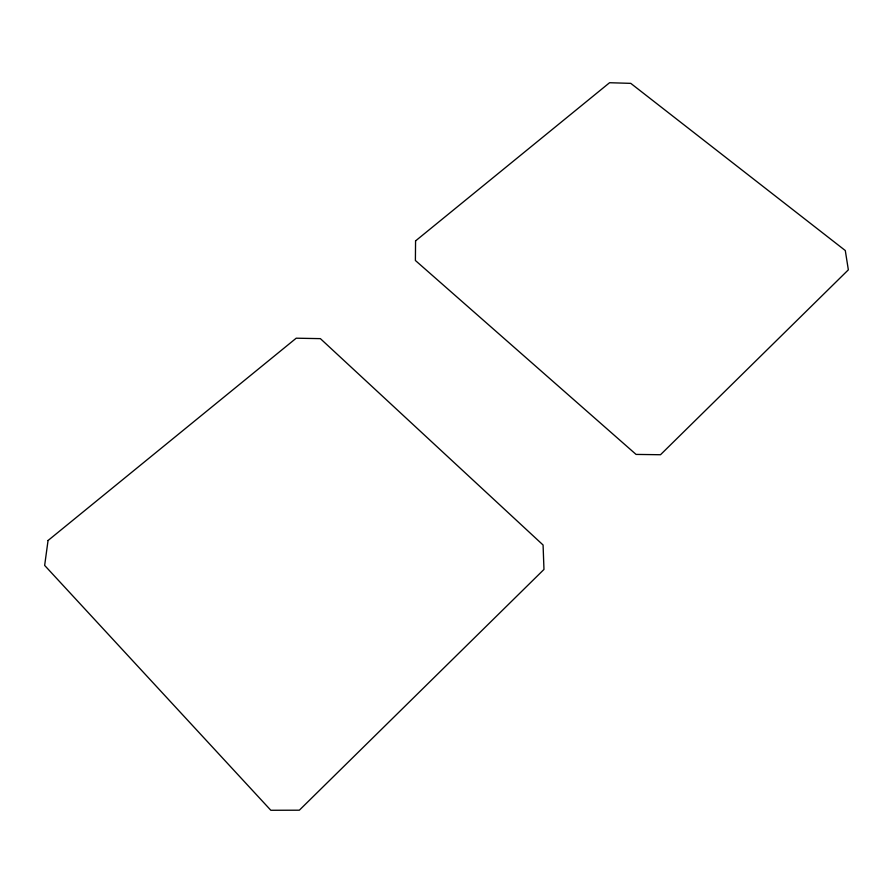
<?xml version="1.0" encoding="UTF-8"?>
<svg xmlns="http://www.w3.org/2000/svg" width="893" height="893" viewBox="0 0 893 893"><rect width="100%" height="100%" fill="white"/><g stroke="black" fill="none" stroke-linecap="round" stroke-linejoin="round"><path stroke-width="1.34" d="M415.569 240.887L415.39 260.488L636.062 454.414L660.496 454.738L848.35 269.842L845.291 250.542L630.759 83.362L609.573 82.725L415.569 240.887M48.055 540.499L44.65 565.425L270.836 810.275L299.345 810.197L543.971 569.433L543.078 545.009L320.386 338.637L296.208 338.201L48.055 540.499"/></g></svg>
